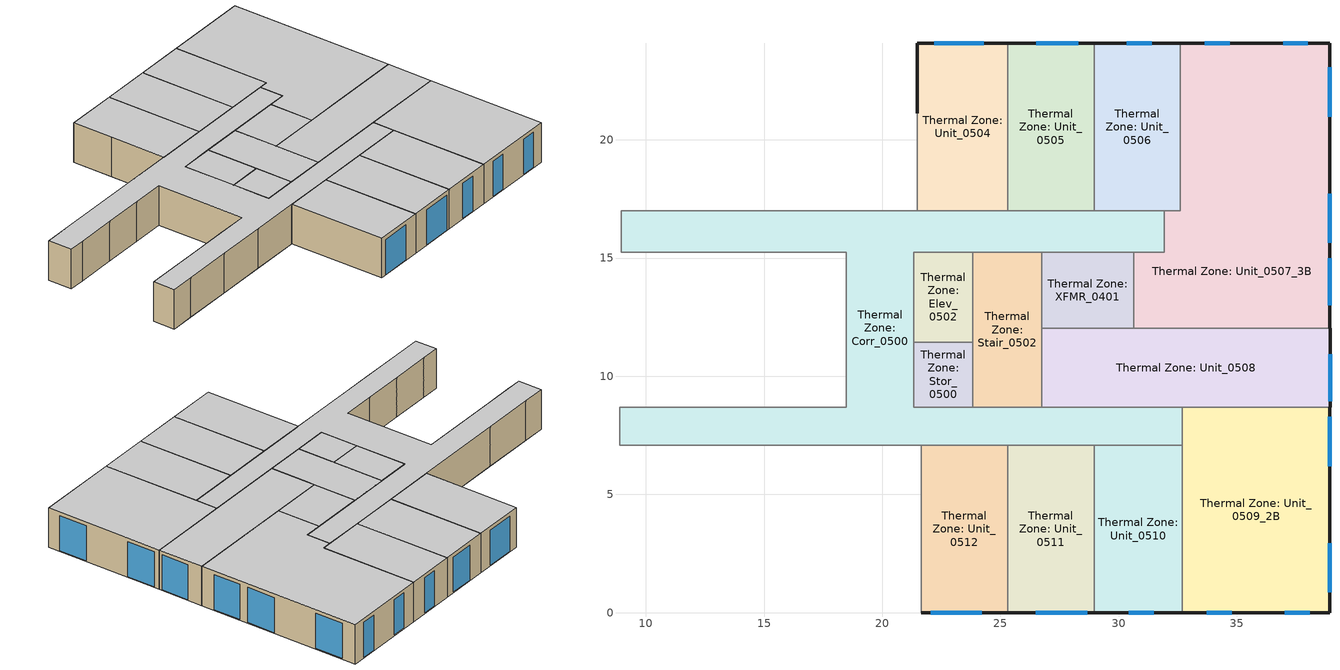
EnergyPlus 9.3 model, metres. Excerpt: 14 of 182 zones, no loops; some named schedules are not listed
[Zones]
Thermal Zone: Corr_0500
 floor to Thermal Zone: Corr_0400 (Interior Floor): 8.97,17.01 31.92,17.01 31.92,15.25 21.34,15.25 21.34,8.69 32.69,8.69 32.69,7.07 8.88,7.07 8.88,8.69 18.48,8.69 18.48,15.24 8.97,15.24 z14.35
 wall to Thermal Zone: Unit_0509_2B (Interior Wall): 32.69,7.07 32.69,8.69 z14.35:17.3
 wall to Thermal Zone: Unit_0510 (Interior Wall): 28.96,7.07 32.69,7.07 z14.35:17.3
 wall to Thermal Zone: Unit_0511 (Interior Wall): 25.3,7.07 28.96,7.07 z14.35:17.3
 wall to Thermal Zone: Unit_0512 (Interior Wall): 21.64,7.07 25.3,7.07 z14.35:17.3
 wall to Thermal Zone: Unit_0513 (Interior Wall): 18,7.07 21.64,7.07 z14.35:17.3
 wall to Thermal Zone: Unit_0514 (Interior Wall): 14.33,7.07 18,7.07 z14.35:17.3
 wall to Thermal Zone: Unit_0515 (Interior Wall): 10.68,7.07 14.33,7.07 z14.35:17.3
 wall to Thermal Zone: Unit_0516 (Interior Wall): 8.88,7.07 10.68,7.07 z14.35:17.3
 wall to Thermal Zone: Unit_0517_4B (Interior Wall): 10.21,8.69 8.88,8.69 8.88,7.07 z14.35:17.3
 wall to Thermal Zone: Mech_0500 (Interior Wall): 13.17,8.69 10.21,8.69 z14.35:17.3
 wall to Thermal Zone: Stair_0501 (Interior Wall): 16.1,8.69 13.17,8.69 / 13.17,15.24 16.1,15.24 z14.35:17.3
 wall to Thermal Zone: Elev_0501 (Interior Wall): 16.1,15.24 18.48,15.24 18.48,8.69 16.1,8.69 z14.35:17.3
 wall to Thermal Zone: Trash_0500 (Interior Wall): 10.21,15.24 13.17,15.24 z14.35:17.3
 wall to Thermal Zone: Unit_0501_4B (Interior Wall): 8.97,17.01 8.97,15.24 10.21,15.24 z14.35:17.3
 wall to Thermal Zone: Unit_0502 (Interior Wall): 10.66,17.01 8.97,17.01 z14.35:17.3
 wall to Thermal Zone: Unit_0503 (Interior Wall): 14.48,17.01 10.66,17.01 z14.35:17.3
 wall to Thermal Zone: Amen_0501 (Interior Wall): 21.48,17.01 14.48,17.01 z14.35:17.3
 wall to Thermal Zone: Unit_0504 (Interior Wall): 25.31,17.01 21.48,17.01 z14.35:17.3
 wall to Thermal Zone: Unit_0505 (Interior Wall): 28.96,17.01 25.31,17.01 z14.35:17.3
 wall to Thermal Zone: Unit_0506 (Interior Wall): 31.92,17.01 28.96,17.01 z14.35:17.3
 wall to Thermal Zone: Unit_0507_3B (Interior Wall): 30.63,15.25 31.92,15.25 31.92,17.01 z14.35:17.3
 wall to Thermal Zone: XFMR_0401 (Interior Wall): 26.75,15.25 30.63,15.25 z14.35:17.3
 wall to Thermal Zone: Stair_0502 (Interior Wall): 23.83,15.25 26.75,15.25 / 26.75,8.69 23.83,8.69 z14.35:17.3
 wall to Thermal Zone: Elev_0502 (Interior Wall): 21.34,11.44 21.34,15.25 23.83,15.25 z14.35:17.3
 wall to Thermal Zone: Stor_0500 (Interior Wall): 23.83,8.69 21.34,8.69 21.34,11.44 z14.35:17.3
 wall to Thermal Zone: Unit_0508 (Interior Wall): 32.69,8.69 26.75,8.69 z14.35:17.3
 ceiling adiabatic (Interior Ceiling): 32.69,7.07 32.69,8.69 21.34,8.69 21.34,15.25 31.92,15.25 31.92,17.01 8.97,17.01 8.97,15.24 18.48,15.24 18.48,8.69 8.88,8.69 8.88,7.07 z17.3
Thermal Zone: Elev_0502
 floor to Thermal Zone: Elev_0402 (Interior Floor): 23.83,15.25 23.83,11.44 21.34,11.44 21.34,15.25 z14.35
 wall to Thermal Zone: Stor_0500 (Interior Wall): 21.34,11.44 23.83,11.44 z14.35:17.3
 wall to Thermal Zone: Stair_0502 (Interior Wall): 23.83,11.44 23.83,15.25 z14.35:17.3
 ceiling adiabatic (Interior Ceiling): 23.83,11.44 23.83,15.25 21.34,15.25 21.34,11.44 z17.3
Thermal Zone: Stair_0502
 floor to Thermal Zone: Stair_0402 (Interior Floor): 26.75,15.25 26.75,8.69 23.83,8.69 23.83,15.25 z14.35
 wall to Thermal Zone: Stor_0500 (Interior Wall): 23.83,11.44 23.83,8.69 z14.35:17.3
 wall to Thermal Zone: XFMR_0401 (Interior Wall): 26.75,12.03 26.75,15.25 z14.35:17.3
 wall to Thermal Zone: Unit_0508 (Interior Wall): 26.75,8.69 26.75,11.48 26.75,12.03 z14.35:17.3
 ceiling adiabatic (Interior Ceiling): 26.75,8.69 26.75,15.25 23.83,15.25 23.83,8.69 z17.3
Thermal Zone: Stor_0500
 floor to Thermal Zone: Stor_0400 (Interior Floor): 21.34,11.44 23.83,11.44 23.83,8.69 21.34,8.69 z14.35
 ceiling adiabatic (Interior Ceiling): 23.83,8.69 23.83,11.44 21.34,11.44 21.34,8.69 z17.3
Thermal Zone: Unit_0504
 floor to Thermal Zone: Unit_0404 (Interior Floor): 25.31,24.08 25.31,17.01 21.48,17.01 21.48,24.08 z14.35
 wall outside (SEC-2015 Comm Group R AG ExtWall SteelFrame: R-19 + R-8.5 CI): 25.31,24.08 21.48,24.08 21.48,21.13 z14.35:17.3
 wall to Thermal Zone: Unit_0505 (Interior Wall): 25.31,17.01 25.31,17.07 25.31,24.08 z14.35:17.3
 wall to Thermal Zone: Amen_0501 (Interior Wall): 21.48,21.13 21.48,17.01 z14.35:17.3
 window (SEC-2015 Glazing - Fixed Metal Frame - SEW): 24.3,24.08 22.19,24.08 z14.4:17.02
 ceiling adiabatic (Interior Ceiling): 25.31,17.01 25.31,24.08 21.48,24.08 21.48,17.01 z17.3
Thermal Zone: Unit_0505
 floor to Thermal Zone: Unit_0405 (Interior Floor): 28.96,24.08 28.96,17.01 25.31,17.01 25.31,24.08 z14.35
 wall outside (SEC-2015 Comm Group R AG ExtWall SteelFrame: R-19 + R-8.5 CI): 28.96,24.08 25.31,24.08 z14.35:17.3
 wall to Thermal Zone: Unit_0506 (Interior Wall): 28.96,17.01 28.96,24.08 z14.35:17.3
 window (SEC-2015 Glazing - Fixed Metal Frame - SEW): 28.28,24.08 26.51,24.08 z14.4:17.02
 ceiling adiabatic (Interior Ceiling): 28.96,17.01 28.96,24.08 25.31,24.08 25.31,17.01 z17.3
Thermal Zone: Unit_0506
 floor to Thermal Zone: Unit_0406 (Interior Floor): 32.61,24.08 32.61,17.01 28.96,17.01 28.96,24.08 z14.35
 wall outside (SEC-2015 Comm Group R AG ExtWall SteelFrame: R-19 + R-8.5 CI): 32.61,24.08 28.96,24.08 z14.35:17.3
 wall to Thermal Zone: Unit_0507_3B (Interior Wall): 31.92,17.01 32.61,17.01 32.61,24.08 z14.35:17.3
 window (SEC-2015 Glazing - Fixed Metal Frame - SEW): 31.4,24.08 30.35,24.08 z14.4:17.02
 ceiling adiabatic (Interior Ceiling): 32.61,17.01 32.61,24.08 28.96,24.08 28.96,17.01 z17.3
Thermal Zone: Unit_0507_3B
 floor to Thermal Zone: Unit_0407_3B (Interior Floor): 38.94,24.08 38.94,12.03 30.63,12.03 30.63,15.25 31.92,15.25 31.92,17.01 32.61,17.01 32.61,24.08 z14.35
 wall outside (SEC-2015 Comm Group R AG ExtWall SteelFrame: R-19 + R-8.5 CI): 38.94,12.03 38.94,24.08 32.61,24.08 z14.35:17.3
 wall to Thermal Zone: Unit_0508 (Interior Wall): 30.63,12.03 32.79,12.03 38.94,12.03 z14.35:17.3
 wall to Thermal Zone: XFMR_0401 (Interior Wall): 30.63,15.25 30.63,12.03 z14.35:17.3
 window (SEC-2015 Glazing - Fixed Metal Frame - SEW): 38.94,13.01 38.94,14.99 / 38.94,15.64 38.94,17.73 / 38.94,20.98 38.94,23.07 / 38,24.08 36.95,24.08 / 34.7,24.08 33.65,24.08 z14.4:17.02
 ceiling adiabatic (Interior Ceiling): 38.94,12.03 38.94,24.08 32.61,24.08 32.61,17.01 31.92,17.01 31.92,15.25 30.63,15.25 30.63,12.03 z17.3
Thermal Zone: Unit_0508
 floor to Thermal Zone: Unit_0408 (Interior Floor): 38.94,12.03 38.94,8.69 26.75,8.69 26.75,12.03 z14.35
 wall outside (SEC-2015 Comm Group R AG ExtWall SteelFrame: R-19 + R-8.5 CI): 38.94,8.69 38.94,12.03 z14.35:17.3
 wall to Thermal Zone: XFMR_0401 (Interior Wall): 30.63,12.03 26.75,12.03 z14.35:17.3
 wall to Thermal Zone: Unit_0509_2B (Interior Wall): 32.69,8.69 38.94,8.69 z14.35:17.3
 window (SEC-2015 Glazing - Fixed Metal Frame - SEW): 38.94,8.93 38.94,10.92 z14.4:17.02
 ceiling adiabatic (Interior Ceiling): 38.94,8.69 38.94,12.03 26.75,12.03 26.75,8.69 z17.3
Thermal Zone: Unit_0509_2B
 floor to Thermal Zone: Unit_0409_2B (Interior Floor): 38.94,8.69 38.94,0 32.69,0 32.69,8.69 z14.35
 wall outside (SEC-2015 Comm Group R AG ExtWall SteelFrame: R-19 + R-8.5 CI): 32.69,0 38.94,0 38.94,8.69 z14.35:17.3
 wall to Thermal Zone: Unit_0510 (Interior Wall): 32.69,7.07 32.69,0 z14.35:17.3
 window (SEC-2015 Glazing - Fixed Metal Frame - SEW): 38.94,6.2 38.94,8.29 / 38.94,0.86 38.94,2.94 / 33.73,0 34.78,0 / 37.03,0 38.08,0 z14.4:17.02
 ceiling adiabatic (Interior Ceiling): 38.94,0 38.94,8.69 32.69,8.69 32.69,0 z17.3
Thermal Zone: Unit_0510
 floor to Thermal Zone: Unit_0410 (Interior Floor): 32.69,7.07 32.69,0 28.96,0 28.96,7.07 z14.35
 wall outside (SEC-2015 Comm Group R AG ExtWall SteelFrame: R-19 + R-8.5 CI): 28.96,0 32.69,0 z14.35:17.3
 wall to Thermal Zone: Unit_0511 (Interior Wall): 28.96,7.07 28.96,0 z14.35:17.3
 window (SEC-2015 Glazing - Fixed Metal Frame - SEW): 30.42,0 31.47,0 z14.4:17.02
 ceiling adiabatic (Interior Ceiling): 28.96,0 32.69,0 32.69,7.07 28.96,7.07 z17.3
Thermal Zone: Unit_0511
 floor to Thermal Zone: Unit_0411 (Interior Floor): 28.96,7.07 28.96,0 25.3,0 25.3,7.07 z14.35
 wall outside (SEC-2015 Comm Group R AG ExtWall SteelFrame: R-19 + R-8.5 CI): 25.3,0 28.96,0 z14.35:17.3
 wall to Thermal Zone: Unit_0512 (Interior Wall): 25.3,7.07 25.3,0 z14.35:17.3
 window (SEC-2015 Glazing - Fixed Metal Frame - SEW): 26.49,0 28.66,0 z14.4:17.02
 ceiling adiabatic (Interior Ceiling): 28.96,0 28.96,7.07 25.3,7.07 25.3,0 z17.3
Thermal Zone: Unit_0512
 floor to Thermal Zone: Unit_0412 (Interior Floor): 25.3,7.07 25.3,0 21.64,0 21.64,7.07 z14.35
 wall outside (SEC-2015 Comm Group R AG ExtWall SteelFrame: R-19 + R-8.5 CI): 21.64,0 25.3,0 z14.35:17.3
 wall to Thermal Zone: Unit_0513 (Interior Wall): 21.64,7.07 21.64,0 z14.35:17.3
 window (SEC-2015 Glazing - Fixed Metal Frame - SEW): 22.04,0 24.21,0 z14.4:17.02
 ceiling adiabatic (Interior Ceiling): 25.3,0 25.3,7.07 21.64,7.07 21.64,0 z17.3
Thermal Zone: XFMR_0401
 floor to Thermal Zone: Elec_0400 (Interior Floor): 30.63,15.25 30.63,12.03 26.75,12.03 26.75,15.25 z14.35
 ceiling adiabatic (Interior Ceiling): 30.63,12.03 30.63,15.25 26.75,15.25 26.75,12.03 z17.3
[Building]
1300 NE 45th: North Axis {deg}=90
[Site:Location]
SEATTLE: Latitude {deg}=47.45; Longitude {deg}=-122.3; Time Zone {hr}=-8; Elevation {m}=122
[SizingPeriod:DesignDay] Month=8; Day of Month=21; Day Type=SummerDesignDay; Daily Dry-Bulb Temperature Range {deltaC}=10.4; Dry-Bulb Temperature Range Modifier Type=DefaultMultipliers; Barometric Pressure {Pa}=99868; Wind Speed {m/s}=4.2; Wind Direction {deg}=350; Rain Indicator=No; Snow Indicator=No; Daylight Saving Time Indicator=No; Solar Model Indicator=ASHRAETau; ASHRAE Clear Sky Optical Depth for Beam Irradiance (taub)=0.352; ASHRAE Clear Sky Optical Depth for Diffuse Irradiance (taud)=2.561
Name | Maximum Dry-Bulb Temperature {C} | Humidity Condition Type | Wetbulb or DewPoint at Maximum Dry-Bulb {C} | Enthalpy at Maximum Dry-Bulb {J/kg}
SEATTLE Ann Clg .4% Condns DB=>MWB | 29.4 | Wetbulb | 18.3
SEATTLE Ann Clg .4% Condns DP=>MDB | 20.8 | Dewpoint | 15.9
SEATTLE Ann Clg .4% Condns Enth=>MDB | 28.2 | Enthalpy |  | 54700
SEATTLE Ann Clg .4% Condns WB=>MDB | 27.9 | Wetbulb | 19.2
[Material] Thermal Absorptance=0.9
Name | Roughness | Thickness {m} | Conductivity {W/m-K} | Density {kg/m3} | Specific Heat {J/kg-K} | Solar Absorptance | Visible Absorptance
5/8 in. Gypsum Board | MediumSmooth | 0.0159 | 0.16 | 800 | 1090 | 0.7 | 0.7
F16 Acoustic tile | MediumSmooth | 0.0191 | 0.06 | 368 | 590 | 0.3 | 0.3
G01a 19mm gypsum board | MediumSmooth | 0.019 | 0.16 | 800 | 1090 | 0.4 | 0.4
M11 100mm lightweight concrete | MediumRough | 0.1016 | 0.53 | 1280 | 840 | 0.5 | 0.5
R-19 Cavity (R-7.1 eff) | MediumSmooth | 0.0287823 | 0.0230188 | 16.0185 | 1130.436 | 0.7 | 0.7
R-8.5 CI | MediumSmooth | 0.0344576 | 0.0230188 | 16.0185 | 1130.436 | 0.7 | 0.7
Stucco - 7/8 inch | Smooth | 0.022352 | 0.701106 | 1855.1 | 837.36 | 0.7 | 0.7
[Material:AirGap]
Name | Thermal Resistance {m2-K/W}
F04 Wall air space resistance | 0.15
F05 Ceiling air space resistance | 0.18
[WindowMaterial:SimpleGlazingSystem]
SEC-2015 Glazing - Fixed Metal Frame - SEW - Material: U-Factor {W/m2-K}=2.15774; Solar Heat Gain Coefficient=0.35; Visible Transmittance=0.6
[Construction]
Interior Ceiling: M11 100mm lightweight concrete, F05 Ceiling air space resistance, F16 Acoustic tile
Interior Floor: F16 Acoustic tile, F05 Ceiling air space resistance, M11 100mm lightweight concrete
Interior Wall: G01a 19mm gypsum board, F04 Wall air space resistance, G01a 19mm gypsum board
SEC-2015 Comm Group R AG ExtWall SteelFrame: R-19 + R-8.5 CI: Stucco - 7/8 inch, 5/8 in. Gypsum Board, R-8.5 CI, R-19 Cavity (R-7.1 eff), 5/8 in. Gypsum Board
SEC-2015 Glazing - Fixed Metal Frame - SEW: SEC-2015 Glazing - Fixed Metal Frame - SEW - Material
[Zone] Multiplier=6
Thermal Zone: Corr_0500; Thermal Zone: Elev_0502; Thermal Zone: Stair_0502; Thermal Zone: Stor_0500; Thermal Zone: Unit_0504; Thermal Zone: Unit_0505; Thermal Zone: Unit_0506; Thermal Zone: Unit_0507_3B; Thermal Zone: Unit_0508; Thermal Zone: Unit_0509_2B; Thermal Zone: Unit_0510; Thermal Zone: Unit_0511; Thermal Zone: Unit_0512; Thermal Zone: XFMR_0401
[ZoneControl:Thermostat]
Name | Zone or ZoneList | Control Type Schedule | Control 1
Thermal Zone: Corr_0500 Thermostat | Thermal Zone: Corr_0500 | Thermal Zone: Corr_0500 Thermostat Schedule | Thermostat Setpoint Dual Setpoint 156
Thermal Zone: Unit_0504 Thermostat | Thermal Zone: Unit_0504 | Thermal Zone: Unit_0504 Thermostat Schedule | Thermostat Setpoint Dual Setpoint 160
Thermal Zone: Unit_0505 Thermostat | Thermal Zone: Unit_0505 | Thermal Zone: Unit_0505 Thermostat Schedule | Thermostat Setpoint Dual Setpoint 178
Thermal Zone: Unit_0506 Thermostat | Thermal Zone: Unit_0506 | Thermal Zone: Unit_0506 Thermostat Schedule | Thermostat Setpoint Dual Setpoint 167
Thermal Zone: Unit_0507_3B Thermostat | Thermal Zone: Unit_0507_3B | Thermal Zone: Unit_0507_3B Thermostat Schedule | Thermostat Setpoint Dual Setpoint 174
Thermal Zone: Unit_0508 Thermostat | Thermal Zone: Unit_0508 | Thermal Zone: Unit_0508 Thermostat Schedule | Thermostat Setpoint Dual Setpoint 165
Thermal Zone: Unit_0509_2B Thermostat | Thermal Zone: Unit_0509_2B | Thermal Zone: Unit_0509_2B Thermostat Schedule | Thermostat Setpoint Dual Setpoint 182
Thermal Zone: Unit_0510 Thermostat | Thermal Zone: Unit_0510 | Thermal Zone: Unit_0510 Thermostat Schedule | Thermostat Setpoint Dual Setpoint 179
Thermal Zone: Unit_0511 Thermostat | Thermal Zone: Unit_0511 | Thermal Zone: Unit_0511 Thermostat Schedule | Thermostat Setpoint Dual Setpoint 173
Thermal Zone: Unit_0512 Thermostat | Thermal Zone: Unit_0512 | Thermal Zone: Unit_0512 Thermostat Schedule | Thermostat Setpoint Dual Setpoint 176
Thermal Zone: XFMR_0401 Thermostat | Thermal Zone: XFMR_0401 | Thermal Zone: XFMR_0401 Thermostat Schedule | Thermostat Setpoint Dual Setpoint 164
[ThermostatSetpoint:DualSetpoint]
Name | Heating Setpoint Temperature Schedule | Cooling Setpoint Temperature Schedule
Thermostat Setpoint Dual Setpoint 156 | SEC2015-MF-Corridor_HtgSetp | SEC2015-MF-Corridor_ClgSetp
Thermostat Setpoint Dual Setpoint 160; Thermostat Setpoint Dual Setpoint 178; Thermostat Setpoint Dual Setpoint 167; Thermostat Setpoint Dual Setpoint 174; Thermostat Setpoint Dual Setpoint 165; Thermostat Setpoint Dual Setpoint 182; Thermostat Setpoint Dual Setpoint 179; Thermostat Setpoint Dual Setpoint 173; Thermostat Setpoint Dual Setpoint 176 | SEC2015-MF-Apartment_HtgSetp | SEC2015-MF-Apartment_ClgSetp
Thermostat Setpoint Dual Setpoint 164 | SEC2015-MF-ElecMech_HtgSetp | SEC2015-MF-ElecMech_ClgSetp
[Sizing:Zone] Zone Cooling Design Supply Air Temperature Input Method=SupplyAirTemperature; Zone Cooling Design Supply Air Temperature {C}=12.7778; Zone Cooling Design Supply Air Temperature Difference {deltaC}=11.11; Zone Heating Design Supply Air Temperature Input Method=SupplyAirTemperature; Zone Heating Design Supply Air Temperature {C}=32.2222; Zone Heating Design Supply Air Temperature Difference {deltaC}=11.11; Zone Cooling Design Supply Air Humidity Ratio {kgWater/kgDryAir}=0.0085; Zone Heating Design Supply Air Humidity Ratio {kgWater/kgDryAir}=0.008; Cooling Design Air Flow Method=DesignDay; Cooling Design Air Flow Rate {m3/s}=0; Cooling Minimum Air Flow per Zone Floor Area {m3/s-m2}=0.000762; Cooling Minimum Air Flow {m3/s}=0; Cooling Minimum Air Flow Fraction=0; Heating Design Air Flow Method=DesignDay; Heating Design Air Flow Rate {m3/s}=0; Heating Maximum Air Flow per Zone Floor Area {m3/s-m2}=0.002032; Heating Maximum Air Flow {m3/s}=0.141576; Heating Maximum Air Flow Fraction=0.3; Account for Dedicated Outdoor Air System=No
Name | Design Specification Outdoor Air Object | Design Specification Zone Air Distribution Object
Thermal Zone: Corr_0500 | SEC-2015 MF-Corridor Ventilation | Thermal Zone: Corr_0500 Design Spec Zone Air Dist
Thermal Zone: Elev_0502 | SEC-2015 MF-Stair Ventilation | Thermal Zone: Elev_0502 Design Spec Zone Air Dist
Thermal Zone: Stair_0502 | SEC-2015 MF-Stair Ventilation | Thermal Zone: Stair_0502 Design Spec Zone Air Dist
Thermal Zone: Stor_0500 | SEC-2015 MF-Storage Ventilation | Thermal Zone: Stor_0500 Design Spec Zone Air Dist
Thermal Zone: Unit_0504 | SEC-2015 MF-Apartment Ventilation | Thermal Zone: Unit_0504 Design Spec Zone Air Dist
Thermal Zone: Unit_0505 | SEC-2015 MF-Apartment Ventilation | Thermal Zone: Unit_0505 Design Spec Zone Air Dist
Thermal Zone: Unit_0506 | SEC-2015 MF-Apartment Ventilation | Thermal Zone: Unit_0506 Design Spec Zone Air Dist
Thermal Zone: Unit_0507_3B | SEC-2015 MF-Apartment Ventilation | Thermal Zone: Unit_0507_3B Design Spec Zone Air Dist
Thermal Zone: Unit_0508 | SEC-2015 MF-Apartment Ventilation | Thermal Zone: Unit_0508 Design Spec Zone Air Dist
Thermal Zone: Unit_0509_2B | SEC-2015 MF-Apartment Ventilation | Thermal Zone: Unit_0509_2B Design Spec Zone Air Dist
Thermal Zone: Unit_0510 | SEC-2015 MF-Apartment Ventilation | Thermal Zone: Unit_0510 Design Spec Zone Air Dist
Thermal Zone: Unit_0511 | SEC-2015 MF-Apartment Ventilation | Thermal Zone: Unit_0511 Design Spec Zone Air Dist
Thermal Zone: Unit_0512 | SEC-2015 MF-Apartment Ventilation | Thermal Zone: Unit_0512 Design Spec Zone Air Dist
Thermal Zone: XFMR_0401 | SEC-2015 MF-Elec/MechRoom Ventilation | Thermal Zone: XFMR_0401 Design Spec Zone Air Dist
[DesignSpecification:ZoneAirDistribution] Zone Air Distribution Effectiveness in Heating Mode=0.8
Thermal Zone: Corr_0500 Design Spec Zone Air Dist; Thermal Zone: Elev_0502 Design Spec Zone Air Dist; Thermal Zone: Stair_0502 Design Spec Zone Air Dist; Thermal Zone: Stor_0500 Design Spec Zone Air Dist; Thermal Zone: Unit_0504 Design Spec Zone Air Dist; Thermal Zone: Unit_0505 Design Spec Zone Air Dist; Thermal Zone: Unit_0506 Design Spec Zone Air Dist; Thermal Zone: Unit_0507_3B Design Spec Zone Air Dist; Thermal Zone: Unit_0508 Design Spec Zone Air Dist; Thermal Zone: Unit_0509_2B Design Spec Zone Air Dist; Thermal Zone: Unit_0510 Design Spec Zone Air Dist; Thermal Zone: Unit_0511 Design Spec Zone Air Dist; Thermal Zone: Unit_0512 Design Spec Zone Air Dist; Thermal Zone: XFMR_0401 Design Spec Zone Air Dist
[DesignSpecification:OutdoorAir] Outdoor Air Method=Sum; Outdoor Air Flow per Zone {m3/s}=0; Outdoor Air Flow Air Changes per Hour {1/hr}=0
Name | Outdoor Air Flow per Person {m3/s-person} | Outdoor Air Flow per Zone Floor Area {m3/s-m2}
SEC-2015 MF-Corridor Ventilation; SEC-2015 MF-Storage Ventilation | 0 | 0.0006096
SEC-2015 MF-Elec/MechRoom Ventilation; SEC-2015 MF-Stair Ventilation | 0 | 0.0003048
SEC-2015 MF-Apartment Ventilation | 0.00235974 | 0.0003048
[ZoneVentilation:DesignFlowRate]
Name | Zone or ZoneList | Schedule | Design Flow Rate Calculation Method | Flow Rate per Zone Floor Area {m3/s-m2} | Flow Rate per Person {m3/s-person}
Thermal Zone: Corr_0500 Ventilation per Floor Area | Thermal Zone: Corr_0500 | Always_On | Flow/Area | 0.0006096
Thermal Zone: Elev_0502 Ventilation per Floor Area | Thermal Zone: Elev_0502 | Always_On | Flow/Area | 0.0003048
Thermal Zone: Stair_0502 Ventilation per Floor Area | Thermal Zone: Stair_0502 | Always_On | Flow/Area | 0.0003048
Thermal Zone: Stor_0500 Ventilation per Floor Area | Thermal Zone: Stor_0500 | Always_On | Flow/Area | 0.0006096
Thermal Zone: Unit_0504 Ventilation per Person | Thermal Zone: Unit_0504 | MidriseApartment Apartment Occ | Flow/Person |  | 0.00235974
Thermal Zone: Unit_0504 Ventilation per Floor Area | Thermal Zone: Unit_0504 | Always_On | Flow/Area | 0.0003048
Thermal Zone: Unit_0505 Ventilation per Person | Thermal Zone: Unit_0505 | MidriseApartment Apartment Occ | Flow/Person |  | 0.00235974
Thermal Zone: Unit_0505 Ventilation per Floor Area | Thermal Zone: Unit_0505 | Always_On | Flow/Area | 0.0003048
Thermal Zone: Unit_0506 Ventilation per Person | Thermal Zone: Unit_0506 | MidriseApartment Apartment Occ | Flow/Person |  | 0.00235974
Thermal Zone: Unit_0506 Ventilation per Floor Area | Thermal Zone: Unit_0506 | Always_On | Flow/Area | 0.0003048
Thermal Zone: Unit_0507_3B Ventilation per Person | Thermal Zone: Unit_0507_3B | MidriseApartment Apartment Occ | Flow/Person |  | 0.00235974
Thermal Zone: Unit_0507_3B Ventilation per Floor Area | Thermal Zone: Unit_0507_3B | Always_On | Flow/Area | 0.0003048
Thermal Zone: Unit_0508 Ventilation per Person | Thermal Zone: Unit_0508 | MidriseApartment Apartment Occ | Flow/Person |  | 0.00235974
Thermal Zone: Unit_0508 Ventilation per Floor Area | Thermal Zone: Unit_0508 | Always_On | Flow/Area | 0.0003048
Thermal Zone: Unit_0509_2B Ventilation per Person | Thermal Zone: Unit_0509_2B | MidriseApartment Apartment Occ | Flow/Person |  | 0.00235974
Thermal Zone: Unit_0509_2B Ventilation per Floor Area | Thermal Zone: Unit_0509_2B | Always_On | Flow/Area | 0.0003048
Thermal Zone: Unit_0510 Ventilation per Person | Thermal Zone: Unit_0510 | MidriseApartment Apartment Occ | Flow/Person |  | 0.00235974
Thermal Zone: Unit_0510 Ventilation per Floor Area | Thermal Zone: Unit_0510 | Always_On | Flow/Area | 0.0003048
Thermal Zone: Unit_0511 Ventilation per Person | Thermal Zone: Unit_0511 | MidriseApartment Apartment Occ | Flow/Person |  | 0.00235974
Thermal Zone: Unit_0511 Ventilation per Floor Area | Thermal Zone: Unit_0511 | Always_On | Flow/Area | 0.0003048
Thermal Zone: Unit_0512 Ventilation per Person | Thermal Zone: Unit_0512 | MidriseApartment Apartment Occ | Flow/Person |  | 0.00235974
Thermal Zone: Unit_0512 Ventilation per Floor Area | Thermal Zone: Unit_0512 | Always_On | Flow/Area | 0.0003048
Thermal Zone: XFMR_0401 Ventilation per Floor Area | Thermal Zone: XFMR_0401 | Always_On | Flow/Area | 0.0003048
[OtherEquipment]
Other Equipment 3: Fuel Type=None; Zone or ZoneList=Thermal Zone: XFMR_0401; Schedule=Always On; Design Level Calculation Method=EquipmentLevel; Design Level {W}=0
[Exterior:Lights] Schedule=Always On Discrete; Design Level {W}=0
Name | Control Option
Exterior Lights | AstronomicalClock
Lights Garage
[Schedule:Compact]
Thermal Zone: Corr_0500 Thermostat Schedule; Thermal Zone: Unit_0504 Thermostat Schedule; Thermal Zone: Unit_0505 Thermostat Schedule; Thermal Zone: Unit_0506 Thermostat Schedule; Thermal Zone: Unit_0507_3B Thermostat Schedule; Thermal Zone: Unit_0508 Thermostat Schedule; Thermal Zone: Unit_0509_2B Thermostat Schedule; Thermal Zone: Unit_0510 Thermostat Schedule; Thermal Zone: Unit_0511 Thermostat Schedule: Through: 12/31, For: AllDays, Until: 24:00, 4
[Schedule:Year]
Always On: Always On Week Rule - Jan1-Dec31, 1, 1, 12, 31
MidriseApartment Apartment Occ: MidriseApartment Apartment Occ Week Rule - Jan1-Dec31, 1, 1, 12, 31
[Schedule:Constant] Hourly Value=1
Always_On; Always On Discrete
